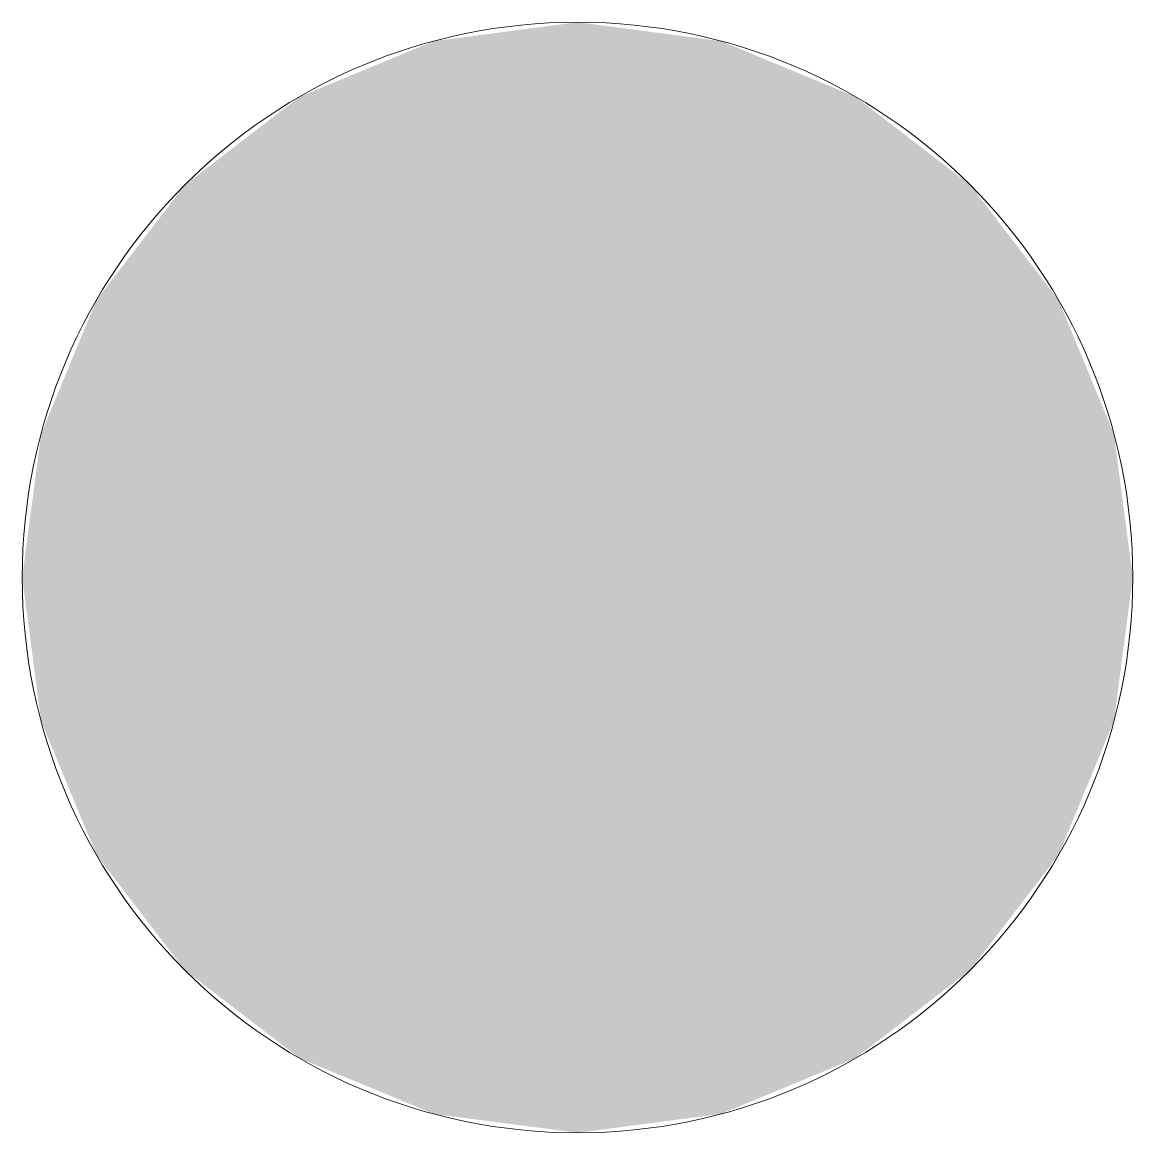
# Model space of a CAD drawing. Header units: inches. Extents: x -4169 to -1846, y 9706 to 12377.
# Drawn here: x -3324.25 to -3316.25, y 9932.74 to 9940.74 of the extents above; entities that cross this region are included whole.
import ezdxf

# ---------------------------------------------------------------- set-up
doc = ezdxf.new("R2010")
doc.units = ezdxf.units.IN
doc.header["$MEASUREMENT"] = 0
for name, color, linetype, lineweight in [('0-1', 7, 'Continuous', 5), ('0-3', 7, 'Continuous', 9), ('E-LITE-EQPM-1', 47, 'Continuous', 9), ('E-LITE-EQPM-2', 7, 'Continuous', 9)]:
    doc.layers.add(name, color=color, linetype=linetype, lineweight=lineweight)

# ---------------------------------------------------------------- blocks, each defined once
blk = doc.blocks.new('Pathway_Cooper_McGraw-Edison _BSC-BRC_Round - Pathway_Cooper_McGraw-Edison _BSC-BRC_Round-2028611-ENLARGED RCP - 1ST FLOOR PLAN')
at = {"layer": 'E-LITE-EQPM-1'}
blk.add_hatch(color=256, dxfattribs=at).paths.add_polyline_path([(0, -4), (1.0353, -3.8637), (2, -3.4641), (2.8284, -2.8284), (3.4641, -2), (3.8637, -1.0353), (4, 0), (3.8637, 1.0353), (3.4641, 2), (2.8284, 2.8284), (2, 3.4641), (1.0353, 3.8637), (0, 4), (-1.0353, 3.8637), (-2, 3.4641), (-2.8284, 2.8284), (-3.4641, 2), (-3.8637, 1.0353), (-4, 0), (-3.8637, -1.0353), (-3.4641, -2), (-2.8284, -2.8284), (-2, -3.4641), (-1.0353, -3.8637)], flags=0)
at = {"layer": 'E-LITE-EQPM-2'}
for start, end in [(0, 180), (180, 360)]:
    blk.add_arc((0, 0), 4, start, end, dxfattribs=at)
blk = doc.blocks.new('CTR - 1st Phase - Shell_rvt-1-ENLARGED RCP - 1ST FLOOR PLAN')
at = {"layer": '0-3'}
blk.add_blockref('Pathway_Cooper_McGraw-Edison _BSC-BRC_Round - Pathway_Cooper_McGraw-Edison _BSC-BRC_Round-2028611-ENLARGED RCP - 1ST FLOOR PLAN', (-3320.2487, 9936.7394), dxfattribs=at)

msp = doc.modelspace()

# ---------------------------------------------------------------- block references
at = {"layer": '0-1'}
msp.add_blockref('CTR - 1st Phase - Shell_rvt-1-ENLARGED RCP - 1ST FLOOR PLAN', (0, 0), dxfattribs=at)

doc.saveas('drawing.dxf')
